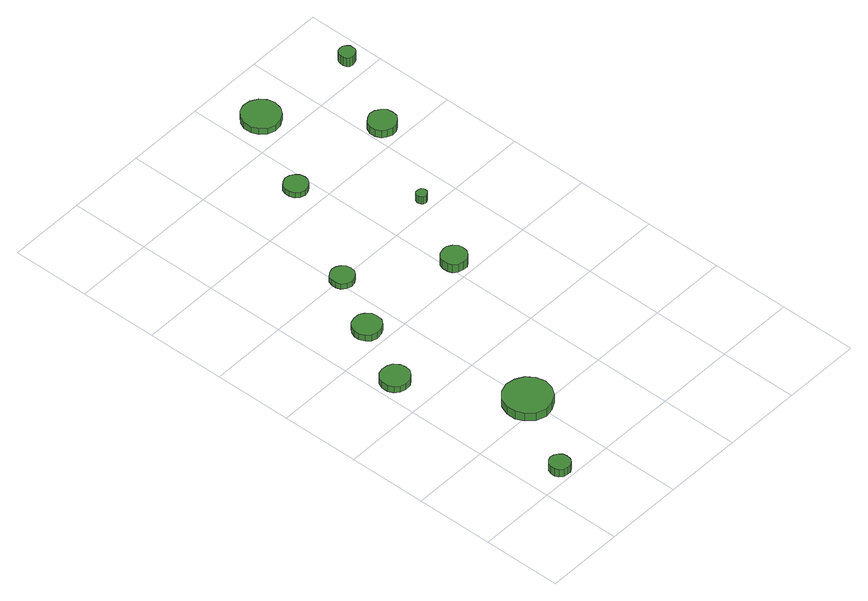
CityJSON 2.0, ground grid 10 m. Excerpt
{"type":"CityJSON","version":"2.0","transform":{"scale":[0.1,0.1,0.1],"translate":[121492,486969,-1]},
"CityObjects":{
"tree1":{"type":"SolitaryVegetationObject","attributes":{"function":"something"},"geometry":[{"type":"MultiSurface","lod":"1","boundaries":[[[0,1,2,3,4,5,6,7,8,9,10,11,12,13,14]],[[15,16,17,18,19,20,21,22,23,24,25,26,27,28,29]],[[0,29,28,1]],[[1,28,27,2]],[[2,27,26,3]],[[3,26,25,4]],[[4,25,24,5]],[[5,24,23,6]],[[6,23,22,7]],[[7,22,21,8]],[[8,21,20,9]],[[9,20,19,10]],[[10,19,18,11]],[[11,18,17,12]],[[12,17,16,13]],[[13,16,15,14]],[[14,15,29,0]]]}]},
"tree2":{"type":"SolitaryVegetationObject","attributes":{"function":"something"},"geometry":[{"type":"MultiSurface","lod":"1","boundaries":[[[30,31,32,33,34,35,36,37,38,39,40,41,42,43,44]],[[45,46,47,48,49,50,51,52,53,54,55,56,57,58,59]],[[30,59,58,31]],[[31,58,57,32]],[[32,57,56,33]],[[33,56,55,34]],[[34,55,54,35]],[[35,54,53,36]],[[36,53,52,37]],[[37,52,51,38]],[[38,51,50,39]],[[39,50,49,40]],[[40,49,48,41]],[[41,48,47,42]],[[42,47,46,43]],[[43,46,45,44]],[[44,45,59,30]]]}]},
"tree3":{"type":"SolitaryVegetationObject","attributes":{"function":"something"},"geometry":[{"type":"MultiSurface","lod":"1","boundaries":[[[60,61,62,63,64,65,66,67,68,69,70,71,72,73,74]],[[75,76,77,78,79,80,81,82,83,84,85,86,87,88,89]],[[60,89,88,61]],[[61,88,87,62]],[[62,87,86,63]],[[63,86,85,64]],[[64,85,84,65]],[[65,84,83,66]],[[66,83,82,67]],[[67,82,81,68]],[[68,81,80,69]],[[69,80,79,70]],[[70,79,78,71]],[[71,78,77,72]],[[72,77,76,73]],[[73,76,75,74]],[[74,75,89,60]]]}]},
"tree4":{"type":"SolitaryVegetationObject","attributes":{"function":"something"},"geometry":[{"type":"MultiSurface","lod":"1","boundaries":[[[90,91,92,93,94,95,96,97,98,99,100,101,102,103,104]],[[105,106,107,108,109,110,111,112,113,114,115,116,117,118,119]],[[90,119,118,91]],[[91,118,117,92]],[[92,117,116,93]],[[93,116,115,94]],[[94,115,114,95]],[[95,114,113,96]],[[96,113,112,97]],[[97,112,111,98]],[[98,111,110,99]],[[99,110,109,100]],[[100,109,108,101]],[[101,108,107,102]],[[102,107,106,103]],[[103,106,105,104]],[[104,105,119,90]]]}]},
"tree5":{"type":"SolitaryVegetationObject","attributes":{"function":"something"},"geometry":[{"type":"MultiSurface","lod":"1","boundaries":[[[120,121,122,123,124,125,126,127,128,129,130,131,132,133,134]],[[135,136,137,138,139,140,141,142,143,144,145,146,147,148,149]],[[120,149,148,121]],[[121,148,147,122]],[[122,147,146,123]],[[123,146,145,124]],[[124,145,144,125]],[[125,144,143,126]],[[126,143,142,127]],[[127,142,141,128]],[[128,141,140,129]],[[129,140,139,130]],[[130,139,138,131]],[[131,138,137,132]],[[132,137,136,133]],[[133,136,135,134]],[[134,135,149,120]]]}]},
"tree6":{"type":"SolitaryVegetationObject","attributes":{"function":"something"},"geometry":[{"type":"MultiSurface","lod":"1","boundaries":[[[150,151,152,153,154,155,156,157,158,159,160,161,162,163,164]],[[165,166,167,168,169,170,171,172,173,174,175,176,177,178,179]],[[150,179,178,151]],[[151,178,177,152]],[[152,177,176,153]],[[153,176,175,154]],[[154,175,174,155]],[[155,174,173,156]],[[156,173,172,157]],[[157,172,171,158]],[[158,171,170,159]],[[159,170,169,160]],[[160,169,168,161]],[[161,168,167,162]],[[162,167,166,163]],[[163,166,165,164]],[[164,165,179,150]]]}]},
"tree7":{"type":"SolitaryVegetationObject","attributes":{"function":"something"},"geometry":[{"type":"MultiSurface","lod":"1","boundaries":[[[180,181,182,183,184,185,186,187,188,189,190,191,192,193,194]],[[195,196,197,198,199,200,201,202,203,204,205,206,207,208,209]],[[180,209,208,181]],[[181,208,207,182]],[[182,207,206,183]],[[183,206,205,184]],[[184,205,204,185]],[[185,204,203,186]],[[186,203,202,187]],[[187,202,201,188]],[[188,201,200,189]],[[189,200,199,190]],[[190,199,198,191]],[[191,198,197,192]],[[192,197,196,193]],[[193,196,195,194]],[[194,195,209,180]]]}]},
"tree8":{"type":"SolitaryVegetationObject","attributes":{"function":"something"},"geometry":[{"type":"MultiSurface","lod":"1","boundaries":[[[210,211,212,213,214,215,216,217,218,219,220,221,222,223,224]],[[225,226,227,228,229,230,231,232,233,234,235,236,237,238,239]],[[210,239,238,211]],[[211,238,237,212]],[[212,237,236,213]],[[213,236,235,214]],[[214,235,234,215]],[[215,234,233,216]],[[216,233,232,217]],[[217,232,231,218]],[[218,231,230,219]],[[219,230,229,220]],[[220,229,228,221]],[[221,228,227,222]],[[222,227,226,223]],[[223,226,225,224]],[[224,225,239,210]]]}]},
"tree9":{"type":"SolitaryVegetationObject","attributes":{"function":"something"},"geometry":[{"type":"MultiSurface","lod":"1","boundaries":[[[240,241,242,243,244,245,246,247,248,249,250,251,252,253,254]],[[255,256,257,258,259,260,261,262,263,264,265,266,267,268,269]],[[240,269,268,241]],[[241,268,267,242]],[[242,267,266,243]],[[243,266,265,244]],[[244,265,264,245]],[[245,264,263,246]],[[246,263,262,247]],[[247,262,261,248]],[[248,261,260,249]],[[249,260,259,250]],[[250,259,258,251]],[[251,258,257,252]],[[252,257,256,253]],[[253,256,255,254]],[[254,255,269,240]]]}]},
"tree10":{"type":"SolitaryVegetationObject","attributes":{"function":"something"},"geometry":[{"type":"MultiSurface","lod":"1","boundaries":[[[270,271,272,273,274,275,276,277,278,279,280,281,282,283,284]],[[285,286,287,288,289,290,291,292,293,294,295,296,297,298,299]],[[270,299,298,271]],[[271,298,297,272]],[[272,297,296,273]],[[273,296,295,274]],[[274,295,294,275]],[[275,294,293,276]],[[276,293,292,277]],[[277,292,291,278]],[[278,291,290,279]],[[279,290,289,280]],[[280,289,288,281]],[[281,288,287,282]],[[282,287,286,283]],[[283,286,285,284]],[[284,285,299,270]]]}]},
"tree11":{"type":"SolitaryVegetationObject","attributes":{"function":"something"},"geometry":[{"type":"MultiSurface","lod":"1","boundaries":[[[300,301,302,303,304,305,306,307,308,309,310,311,312,313,314]],[[315,316,317,318,319,320,321,322,323,324,325,326,327,328,329]],[[300,329,328,301]],[[301,328,327,302]],[[302,327,326,303]],[[303,326,325,304]],[[304,325,324,305]],[[305,324,323,306]],[[306,323,322,307]],[[307,322,321,308]],[[308,321,320,309]],[[309,320,319,310]],[[310,319,318,311]],[[311,318,317,312]],[[312,317,316,313]],[[313,316,315,314]],[[314,315,329,300]]]}]}
},
"vertices":[
[54,18,17],[53,23,17],[50,27,17],[45,30,17],[40,31,17],[35,29,17],[31,25,17],[29,20,17],[29,15,17],[31,10,17],[35,6,17],[40,5,17],[45,5,17],[50,8,17],[53,12,17],[53,12,6],[50,8,6],[45,5,6],[40,5,6],[35,6,6],[31,10,6],[29,15,6],[29,20,6],[31,25,6],[35,29,6],[40,31,6],[45,30,6],[50,27,6],[53,23,6],[54,18,6],
[43,248,15],[42,255,15],[37,262,15],[31,265,15],[23,266,15],[16,264,15],[10,259,15],[7,252,15],[7,244,15],[10,237,15],[16,232,15],[23,230,15],[31,231,15],[37,235,15],[42,241,15],[42,241,6],[37,235,6],[31,231,6],[23,230,6],[16,232,6],[10,237,6],[7,244,6],[7,252,6],[10,259,6],[16,264,6],[23,266,6],[31,265,6],[37,262,6],[42,255,6],[43,248,6],
[127,114,18],[124,126,18],[117,136,18],[106,142,18],[94,144,18],[82,140,18],[73,132,18],[68,120,18],[68,108,18],[73,97,18],[82,88,18],[94,84,18],[106,86,18],[117,92,18],[124,102,18],[124,102,6],[117,92,6],[106,86,6],[94,84,6],[82,88,6],[73,97,6],[68,108,6],[68,120,6],[73,132,6],[82,140,6],[94,144,6],[106,142,6],[117,136,6],[124,126,6],[127,114,6],
[83,326,15],[82,333,15],[77,339,15],[71,343,15],[63,343,15],[56,341,15],[51,336,15],[48,329,15],[48,322,15],[51,315,15],[56,310,15],[63,308,15],[71,309,15],[77,312,15],[82,318,15],[82,318,6],[77,312,6],[71,309,6],[63,308,6],[56,310,6],[51,315,6],[48,322,6],[48,329,6],[51,336,6],[56,341,6],[63,343,6],[71,343,6],[77,339,6],[82,333,6],[83,326,6],
[122,399,14],[121,405,14],[117,410,14],[112,413,14],[106,414,14],[100,412,14],[95,408,14],[93,402,14],[93,396,14],[95,390,14],[100,386,14],[106,384,14],[112,385,14],[117,388,14],[121,393,14],[121,393,6],[117,388,6],[112,385,6],[106,384,6],[100,386,6],[95,390,6],[93,396,6],[93,402,6],[95,408,6],[100,412,6],[106,414,6],[112,413,6],[117,410,6],[121,405,6],[122,399,6],
[226,324,18],[225,330,18],[221,335,18],[215,339,18],[209,339,18],[202,337,18],[197,333,18],[195,327,18],[195,320,18],[197,314,18],[202,310,18],[209,308,18],[215,308,18],[221,312,18],[225,317,18],[225,317,6],[221,312,6],[215,308,6],[209,308,6],[202,310,6],[197,314,6],[195,320,6],[195,327,6],[197,333,6],[202,337,6],[209,339,6],[215,339,6],[221,335,6],[225,330,6],[226,324,6],
[197,534,14],[196,540,14],[192,545,14],[187,548,14],[181,549,14],[175,547,14],[170,543,14],[168,537,14],[168,531,14],[170,525,14],[175,521,14],[181,519,14],[187,520,14],[192,523,14],[196,528,14],[196,528,6],[192,523,6],[187,520,6],[181,519,6],[175,521,6],[170,525,6],[168,531,6],[168,537,6],[170,543,6],[175,547,6],[181,549,6],[187,548,6],[192,545,6],[196,540,6],[197,534,6],
[268,417,17],[268,419,17],[266,422,17],[263,423,17],[261,423,17],[258,423,17],[256,421,17],[255,418,17],[255,415,17],[256,413,17],[258,411,17],[261,410,17],[263,410,17],[266,412,17],[268,414,17],[268,414,6],[266,412,6],[263,410,6],[261,410,6],[258,411,6],[256,413,6],[255,415,6],[255,418,6],[256,421,6],[258,423,6],[261,423,6],[263,423,6],[266,422,6],[268,419,6],[268,417,6],
[263,636,15],[261,646,15],[255,654,15],[246,659,15],[236,660,15],[227,657,15],[220,650,15],[216,641,15],[216,631,15],[220,622,15],[227,615,15],[236,612,15],[246,613,15],[255,618,15],[261,626,15],[261,626,6],[255,618,6],[246,613,6],[236,612,6],[227,615,6],[220,622,6],[216,631,6],[216,641,6],[220,650,6],[227,657,6],[236,660,6],[246,659,6],[255,654,6],[261,646,6],[263,636,6],
[337,526,17],[336,533,17],[331,539,17],[325,543,17],[318,544,17],[311,541,17],[306,537,17],[303,530,17],[303,523,17],[306,516,17],[311,512,17],[318,509,17],[325,510,17],[331,514,17],[336,519,17],[336,519,6],[331,514,6],[325,510,6],[318,509,6],[311,512,6],[306,516,6],[303,523,6],[303,530,6],[306,537,6],[311,541,6],[318,544,6],[325,543,6],[331,539,6],[336,533,6],[337,526,6],
[382,625,21],[382,629,21],[379,633,21],[375,635,21],[371,635,21],[367,634,21],[364,631,21],[363,627,21],[363,623,21],[364,619,21],[367,616,21],[371,615,21],[375,616,21],[379,618,21],[382,621,21],[382,621,8],[379,618,8],[375,616,8],[371,615,8],[367,616,8],[364,619,8],[363,623,8],[363,627,8],[364,631,8],[367,634,8],[371,635,8],[375,635,8],[379,633,8],[382,629,8],[382,625,8]
]}
